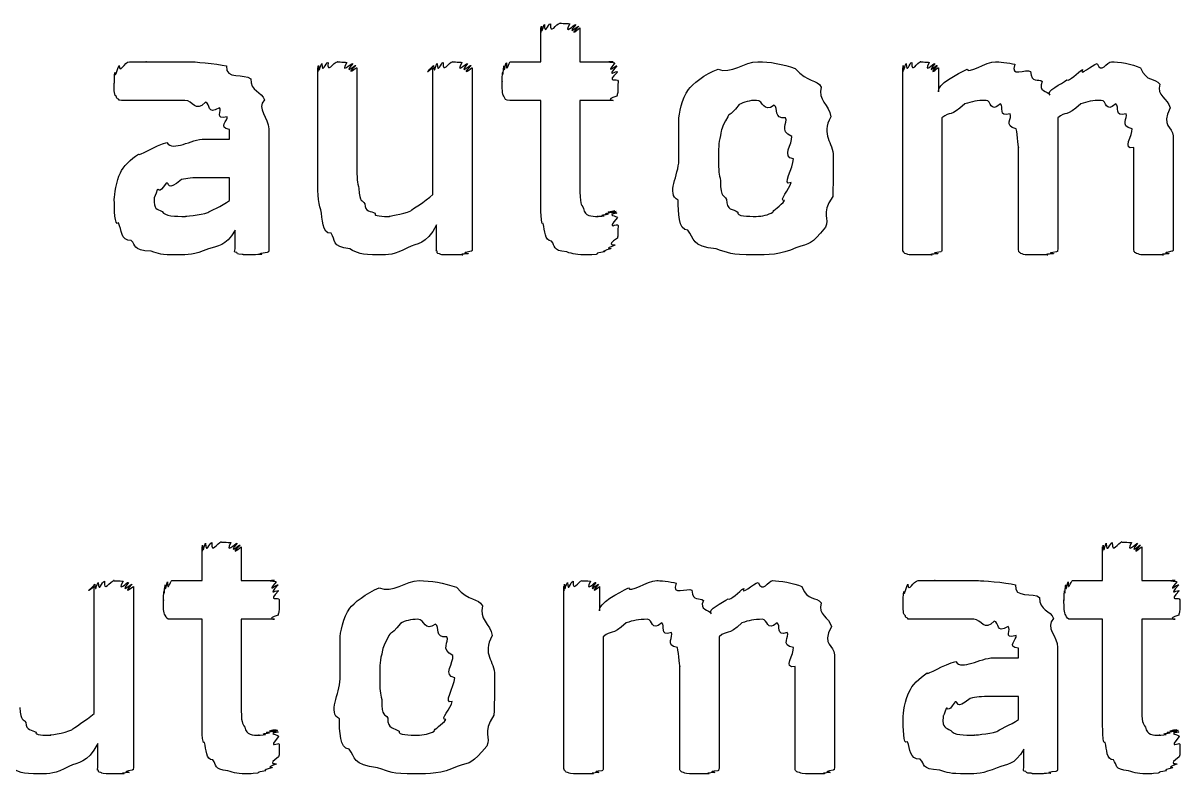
# Model space of a CAD drawing. Header units: millimetres. Extents: x 0 to 216, y 0 to 279.
# Drawn here: x 60.41 to 70.98, y 147.65 to 154.5 of the extents above; entities that cross this region are included whole.
import ezdxf

# ---------------------------------------------------------------- set-up
doc = ezdxf.new("R2010")
doc.units = ezdxf.units.MM
doc.layers.get('0').update_dxf_attribs({"linetype": 'CONTINUOUS'})

msp = doc.modelspace()

# ---------------------------------------------------------------- linework, layer by layer
at = {"color": 0}
for p, q in [((65.1387, 154.152), (65.1387, 154.46)), ((65.4967, 154.46), (65.4967, 154.152)), ((64.8628, 154.152), (65.1387, 154.152)), ((65.4967, 154.152), (65.8001, 154.152)), ((63.1017, 153.11), (63.1017, 154.097)), ((63.4601, 154.097), (63.4601, 153.209)), ((64.1544, 152.939), (64.1544, 154.097)), ((64.5128, 154.097), (64.5128, 152.443)), ((68.4445, 152.443), (68.4445, 154.097)), ((68.7698, 154.097), (68.7698, 153.876)), ((65.1387, 153.799), (64.8575, 153.799)), ((65.1387, 152.906), (65.1387, 153.799)), ((65.8001, 153.799), (65.4967, 153.799)), ((65.4967, 153.799), (65.4967, 153.027)), ((68.8026, 153.639), (68.8026, 152.443)), ((69.8609, 153.639), (69.8609, 152.443)), ((62.297, 153.446), (62.297, 153.534)), ((62.6551, 153.539), (62.6551, 152.443)), ((62.0709, 153.446), (62.297, 153.446)), ((70.914, 153.474), (70.914, 152.443)), ((69.5029, 152.443), (69.5029, 153.369)), ((70.5556, 152.443), (70.5556, 153.369)), ((67.4469, 153.264), (67.4469, 153.264)), ((67.8106, 153.286), (67.8106, 153.286)), ((62.297, 153.093), (62.06, 153.093)), ((62.297, 152.884), (62.297, 153.093)), ((64.1876, 152.443), (64.1876, 152.663)), ((62.3464, 152.443), (62.3464, 152.613)), ((65.8442, 152.658), (65.8442, 152.658)), ((62.0448, 149.415), (62.0448, 149.724)), ((62.4032, 149.724), (62.4032, 149.415)), ((70.2702, 149.415), (70.2702, 149.724)), ((70.6286, 149.724), (70.6286, 149.415)), ((61.7693, 149.415), (62.0448, 149.415)), ((62.4032, 149.415), (62.7063, 149.415)), ((69.9946, 149.415), (70.2702, 149.415)), ((70.6286, 149.415), (70.9316, 149.415)), ((61.0595, 148.203), (61.0595, 149.36)), ((61.4179, 149.36), (61.4179, 147.706)), ((65.3507, 147.706), (65.3507, 149.36)), ((65.6759, 149.36), (65.6759, 149.14)), ((62.0448, 149.062), (61.7636, 149.062)), ((62.0448, 148.169), (62.0448, 149.062)), ((62.7063, 149.062), (62.4032, 149.062)), ((62.4032, 149.062), (62.4032, 148.291)), ((70.2702, 149.062), (69.9893, 149.062)), ((70.2702, 148.169), (70.2702, 149.062)), ((70.9316, 149.062), (70.6286, 149.062)), ((70.6286, 149.062), (70.6286, 148.291)), ((65.7091, 148.903), (65.7091, 147.706)), ((66.7674, 148.903), (66.7674, 147.706)), ((69.5015, 148.71), (69.5015, 148.798)), ((69.8595, 148.803), (69.8595, 147.706)), ((67.8201, 148.737), (67.8201, 147.706)), ((69.2753, 148.71), (69.5015, 148.71)), ((64.7167, 148.55), (64.7167, 148.55)), ((66.409, 147.706), (66.409, 148.632)), ((67.4617, 147.706), (67.4617, 148.632)), ((64.353, 148.528), (64.353, 148.528)), ((69.5015, 148.357), (69.2644, 148.357)), ((69.5015, 148.147), (69.5015, 148.357)), ((61.0926, 147.706), (61.0926, 147.927)), ((62.7503, 147.921), (62.7503, 147.921)), ((70.9757, 147.921), (70.9757, 147.921)), ((69.5508, 147.706), (69.5508, 147.877))]:
    msp.add_line(p, q, dxfattribs=at)
for points in [[(65.1387, 154.46), (65.1387, 154.361), (65.1397, 154.468), (65.1439, 154.477)], [(65.1439, 154.477), (65.1496, 154.375), (65.1605, 154.489), (65.1715, 154.493)], [(65.1715, 154.493), (65.1743, 154.383), (65.2046, 154.499), (65.2268, 154.499)], [(65.2268, 154.499), (65.2226, 154.386), (65.2819, 154.504), (65.315, 154.504)], [(65.315, 154.504), (65.2928, 154.504), (65.381, 154.501), (65.4032, 154.499)], [(65.4032, 154.499), (65.3397, 154.383), (65.4473, 154.496), (65.4583, 154.493)], [(65.4583, 154.493), (65.3658, 154.375), (65.4816, 154.484), (65.4858, 154.477)], [(65.4858, 154.477), (65.3768, 154.361), (65.4967, 154.463), (65.4967, 154.46)], [(61.2881, 154.118), (61.2909, 154.033), (61.3378, 154.152), (61.3819, 154.152)], [(61.3819, 154.152), (61.3791, 154.152), (61.4772, 154.152), (61.5364, 154.152)], [(61.5364, 154.152), (61.4976, 154.152), (61.6574, 154.152), (61.7238, 154.152)], [(61.7238, 154.152), (61.7513, 154.152), (61.8628, 154.152), (61.9333, 154.152)], [(61.9333, 154.152), (61.9524, 154.152), (62.1771, 154.138), (62.2695, 154.113)], [(63.1402, 154.135), (63.1416, 154.03), (63.1733, 154.146), (63.1956, 154.146)], [(63.1956, 154.146), (63.1857, 154.033), (63.2464, 154.152), (63.2837, 154.152)], [(63.2837, 154.152), (63.2562, 154.152), (63.3444, 154.149), (63.3663, 154.146)], [(63.3663, 154.146), (63.3003, 154.03), (63.4062, 154.142), (63.4213, 154.135)], [(64.1932, 154.135), (64.196, 154.03), (64.2264, 154.146), (64.2482, 154.146)], [(64.2482, 154.146), (64.2401, 154.033), (64.2994, 154.152), (64.3364, 154.152)], [(64.3364, 154.152), (64.3103, 154.152), (64.3971, 154.149), (64.419, 154.146)], [(64.419, 154.146), (64.3544, 154.03), (64.4578, 154.142), (64.4687, 154.135)], [(64.8021, 154.113), (64.8035, 154.022), (64.8159, 154.136), (64.8243, 154.141)], [(64.8243, 154.141), (64.8215, 154.033), (64.8476, 154.152), (64.8628, 154.152)], [(65.8001, 154.152), (65.7035, 154.152), (65.8125, 154.147), (65.8163, 154.141)], [(65.8163, 154.141), (65.7144, 154.022), (65.829, 154.127), (65.8329, 154.113)], [(66.7575, 154.085), (66.8761, 154.033), (67.0003, 154.152), (67.1216, 154.152)], [(67.1216, 154.152), (67.2289, 154.152), (67.3488, 154.131), (67.4631, 154.091)], [(68.4773, 154.135), (68.4802, 154.03), (68.5077, 154.146), (68.5271, 154.146)], [(68.5271, 154.146), (68.5214, 154.033), (68.5768, 154.152), (68.6096, 154.152)], [(68.6096, 154.152), (68.5835, 154.152), (68.665, 154.149), (68.6869, 154.146)], [(68.6869, 154.146), (68.6276, 154.03), (68.7257, 154.142), (68.7366, 154.135)], [(69.0344, 154.085), (69.0397, 154.033), (69.2051, 154.152), (69.2933, 154.152)], [(69.2933, 154.152), (69.3113, 154.152), (69.4171, 154.143), (69.4697, 154.129)], [(70.2194, 154.135), (70.2592, 154.033), (70.3076, 154.152), (70.3516, 154.152)], [(70.3516, 154.152), (70.4095, 154.152), (70.546, 154.132), (70.6162, 154.097)], [(61.244, 153.953), (61.244, 153.945), (61.2454, 154.03), (61.2496, 154.052)], [(61.2496, 154.052), (61.2553, 153.989), (61.269, 154.097), (61.2881, 154.118)], [(62.2695, 154.113), (62.2543, 153.982), (62.4346, 154.048), (62.49, 153.997)], [(63.1017, 154.097), (63.1017, 154.004), (63.1031, 154.11), (63.1074, 154.118)], [(63.1074, 154.118), (63.1126, 154.019), (63.1254, 154.131), (63.1402, 154.135)], [(63.4213, 154.135), (63.3293, 154.019), (63.445, 154.125), (63.4488, 154.118)], [(63.4488, 154.118), (63.3402, 154.008), (63.4601, 154.107), (63.4601, 154.097)], [(64.1544, 154.097), (64.0387, 154.004), (64.1558, 154.11), (64.16, 154.118)], [(64.16, 154.118), (64.1671, 154.019), (64.178, 154.131), (64.1932, 154.135)], [(64.4687, 154.135), (64.3805, 154.019), (64.4934, 154.125), (64.5019, 154.118)], [(64.5019, 154.118), (64.3943, 154.004), (64.5128, 154.103), (64.5128, 154.097)], [(64.7859, 153.975), (64.7859, 153.949), (64.7869, 154.036), (64.7912, 154.058)], [(64.7912, 154.058), (64.7926, 153.993), (64.7982, 154.098), (64.8021, 154.113)], [(65.8329, 154.113), (65.7229, 153.993), (65.8386, 154.08), (65.8386, 154.058)], [(65.8386, 154.058), (65.7257, 153.949), (65.8442, 154.008), (65.8442, 153.975)], [(66.4877, 153.898), (66.5208, 153.945), (66.639, 154.041), (66.7575, 154.085)], [(67.4631, 154.091), (67.5792, 153.956), (67.6589, 153.997), (67.7002, 153.92)], [(68.4445, 154.097), (68.4445, 154.004), (68.4459, 154.11), (68.4498, 154.118)], [(68.4498, 154.118), (68.4512, 154.019), (68.4622, 154.131), (68.4773, 154.135)], [(68.7366, 154.135), (68.6499, 154.019), (68.7546, 154.125), (68.7585, 154.118)], [(68.7585, 154.118), (68.6608, 154.004), (68.7698, 154.103), (68.7698, 154.097)], [(68.7698, 153.876), (68.7532, 153.945), (68.9487, 154.041), (69.0344, 154.085)], [(69.4697, 154.129), (69.4171, 154.004), (69.5717, 154.092), (69.6129, 154.063)], [(69.6129, 154.063), (69.6158, 153.949), (69.6874, 154.005), (69.7177, 153.97)], [(69.9438, 153.986), (69.9657, 153.964), (70.043, 154.058), (70.0871, 154.08)], [(70.0871, 154.08), (70.0539, 154.011), (70.1753, 154.124), (70.2194, 154.135)], [(70.6162, 154.097), (70.6713, 153.96), (70.7485, 154.01), (70.7926, 153.948)], [(61.244, 153.887), (61.244, 153.878), (61.244, 153.931), (61.244, 153.953)], [(62.49, 153.997), (62.4858, 153.878), (62.5905, 153.881), (62.6166, 153.804)], [(64.8021, 153.837), (64.7859, 153.854), (64.7859, 153.912), (64.7859, 153.975)], [(65.8442, 153.975), (65.8442, 153.854), (65.84, 153.866), (65.8329, 153.837)], [(69.7177, 153.97), (69.675, 153.876), (69.7699, 153.892), (69.7893, 153.848)], [(69.7893, 153.848), (69.748, 153.887), (69.8955, 153.949), (69.9438, 153.986)], [(70.7926, 153.948), (70.7595, 153.839), (70.8671, 153.817), (70.8865, 153.732)], [(61.2606, 153.837), (61.2468, 153.839), (61.2468, 153.868), (61.244, 153.887)], [(61.2828, 153.81), (61.262, 153.813), (61.2676, 153.826), (61.2606, 153.837)], [(64.8575, 153.799), (64.8106, 153.799), (64.8159, 153.811), (64.8021, 153.837)], [(65.8329, 153.837), (65.7119, 153.799), (65.8139, 153.799), (65.8001, 153.799)], [(66.3995, 153.617), (66.3995, 153.669), (66.4284, 153.821), (66.4877, 153.898)], [(67.7002, 153.92), (67.6631, 153.805), (67.7732, 153.756), (67.7884, 153.65)], [(61.3103, 153.799), (61.2771, 153.799), (61.2895, 153.802), (61.2828, 153.81)], [(61.3819, 153.799), (61.3022, 153.799), (61.3241, 153.799), (61.3103, 153.799)], [(61.5033, 153.799), (61.3682, 153.799), (61.4151, 153.799), (61.3819, 153.799)], [(61.6687, 153.799), (61.5819, 153.799), (61.5502, 153.799), (61.5033, 153.799)], [(61.8892, 153.799), (61.71, 153.799), (61.7347, 153.799), (61.6687, 153.799)], [(62.0765, 153.782), (61.9827, 153.68), (61.9622, 153.799), (61.8892, 153.799)], [(62.2032, 153.732), (62.0847, 153.658), (62.1273, 153.771), (62.0765, 153.782)], [(62.2748, 153.65), (62.151, 153.614), (62.2363, 153.711), (62.2032, 153.732)], [(62.6166, 153.804), (62.5369, 153.724), (62.6551, 153.639), (62.6551, 153.539)], [(66.9505, 153.76), (66.8433, 153.629), (66.8747, 153.697), (66.8457, 153.65)], [(67.1103, 153.799), (67.0458, 153.799), (66.9946, 153.785), (66.9505, 153.76)], [(67.2705, 153.755), (67.171, 153.68), (67.1724, 153.799), (67.1103, 153.799)], [(67.3749, 153.639), (67.2592, 153.625), (67.3146, 153.729), (67.2705, 153.755)], [(69.0122, 153.766), (68.877, 153.64), (68.8799, 153.705), (68.8026, 153.639)], [(69.2051, 153.799), (69.1236, 153.799), (69.0785, 153.788), (69.0122, 153.766)], [(69.3374, 153.766), (69.2383, 153.68), (69.2559, 153.799), (69.2051, 153.799)], [(69.4256, 153.677), (69.3113, 153.64), (69.373, 153.746), (69.3374, 153.766)], [(70.0705, 153.766), (69.9354, 153.64), (69.9382, 153.705), (69.8609, 153.639)], [(70.2578, 153.799), (70.1781, 153.799), (70.1326, 153.788), (70.0705, 153.766)], [(70.3901, 153.766), (70.2924, 153.68), (70.309, 153.799), (70.2578, 153.799)], [(70.4839, 153.677), (70.3696, 153.64), (70.4303, 153.746), (70.3901, 153.766)], [(70.8865, 153.732), (70.7954, 153.556), (70.914, 153.565), (70.914, 153.474)], [(62.297, 153.534), (62.1813, 153.548), (62.2886, 153.617), (62.2748, 153.65)], [(66.3995, 153.253), (66.3995, 153.332), (66.3995, 153.507), (66.3995, 153.617)], [(66.8457, 153.65), (66.7854, 153.534), (66.7935, 153.545), (66.7798, 153.479)], [(67.4303, 153.468), (67.3104, 153.526), (67.4, 153.591), (67.3749, 153.639)], [(67.7884, 153.65), (67.6921, 153.475), (67.8106, 153.421), (67.8106, 153.286)], [(69.4806, 153.539), (69.3593, 153.563), (69.4503, 153.64), (69.4256, 153.677)], [(70.539, 153.539), (70.4176, 153.563), (70.5086, 153.64), (70.4839, 153.677)], [(69.5029, 153.369), (69.5029, 153.338), (69.4944, 153.487), (69.4806, 153.539)], [(70.5556, 153.369), (70.4398, 153.338), (70.5499, 153.487), (70.539, 153.539)], [(61.4645, 153.308), (61.4606, 153.283), (61.6204, 153.391), (61.7238, 153.413)], [(61.7238, 153.413), (61.7844, 153.327), (61.9414, 153.446), (62.0709, 153.446)], [(66.7798, 153.479), (66.759, 153.405), (66.7632, 153.348), (66.7632, 153.275)], [(67.4469, 153.264), (67.3322, 153.281), (67.4412, 153.405), (67.4303, 153.468)], [(61.2994, 153.137), (61.3212, 153.192), (61.3943, 153.264), (61.4645, 153.308)], [(63.4601, 153.209), (63.4573, 153.082), (63.4654, 153.049), (63.4767, 152.994)], [(66.3938, 152.889), (66.2809, 152.946), (66.3995, 153.116), (66.3995, 153.253)], [(66.7632, 153.275), (66.759, 153.14), (66.7688, 153.132), (66.7798, 153.066)], [(67.4247, 153.049), (67.3322, 153.012), (67.4469, 153.187), (67.4469, 153.264)], [(67.8106, 153.286), (67.8106, 153.089), (67.8078, 153.033), (67.8049, 152.922)], [(61.244, 152.895), (61.244, 152.935), (61.262, 153.067), (61.2994, 153.137)], [(62.06, 153.093), (61.9457, 153.093), (61.9139, 153.088), (61.8561, 153.077)], [(63.1292, 152.801), (63.1017, 152.864), (63.1017, 152.988), (63.1017, 153.11)], [(61.6356, 152.983), (61.6038, 152.879), (61.6081, 152.935), (61.6081, 152.906)], [(61.7181, 153.043), (61.6409, 152.928), (61.6536, 153.008), (61.6356, 152.983)], [(61.8561, 153.077), (61.7142, 152.957), (61.7541, 153.057), (61.7181, 153.043)], [(63.4767, 152.994), (63.4834, 152.858), (63.5095, 152.896), (63.5317, 152.856)], [(65.4967, 153.027), (65.4939, 152.835), (65.5077, 152.859), (65.5299, 152.812)], [(66.7798, 153.066), (66.7812, 152.895), (66.8087, 152.946), (66.8348, 152.895)], [(67.364, 152.884), (67.3061, 152.884), (67.4137, 152.986), (67.4247, 153.049)], [(61.2828, 152.68), (61.244, 152.644), (61.244, 152.813), (61.244, 152.895)], [(61.6081, 152.906), (61.6038, 152.798), (61.6313, 152.813), (61.6797, 152.785)], [(62.0984, 152.774), (62.1111, 152.787), (62.2268, 152.835), (62.297, 152.884)], [(63.9505, 152.79), (63.9643, 152.806), (64.0803, 152.873), (64.1544, 152.939)], [(65.1605, 152.674), (65.1387, 152.644), (65.1387, 152.818), (65.1387, 152.906)], [(66.482, 152.613), (66.3952, 152.615), (66.3938, 152.782), (66.3938, 152.889)], [(66.8348, 152.895), (66.832, 152.795), (66.8955, 152.808), (66.9396, 152.779)], [(67.2592, 152.779), (67.2511, 152.791), (67.3379, 152.84), (67.364, 152.884)], [(67.8049, 152.922), (67.6892, 152.754), (67.7831, 152.721), (67.739, 152.641)], [(61.6797, 152.785), (61.703, 152.74), (61.8024, 152.74), (61.8945, 152.74)], [(61.8945, 152.74), (61.8684, 152.74), (62.0353, 152.751), (62.0984, 152.774)], [(63.2231, 152.586), (63.1377, 152.582), (63.1472, 152.72), (63.1292, 152.801)], [(63.5317, 152.856), (63.5317, 152.78), (63.5882, 152.79), (63.6252, 152.768)], [(63.6252, 152.768), (63.6048, 152.74), (63.7053, 152.74), (63.7575, 152.74)], [(63.7575, 152.74), (63.7219, 152.74), (63.8874, 152.757), (63.9505, 152.79)], [(65.5299, 152.812), (65.5422, 152.74), (65.5987, 152.74), (65.6622, 152.74)], [(65.756, 152.762), (65.6816, 152.762), (65.7807, 152.775), (65.7888, 152.779)], [(65.7888, 152.779), (65.7006, 152.774), (65.8082, 152.79), (65.8163, 152.79)], [(65.8163, 152.79), (65.7119, 152.774), (65.8234, 152.787), (65.8276, 152.785)], [(65.8276, 152.785), (65.7186, 152.769), (65.8329, 152.779), (65.8329, 152.768)], [(65.8329, 152.768), (65.7229, 152.751), (65.8386, 152.747), (65.8386, 152.729)], [(66.9396, 152.779), (66.9202, 152.74), (67.0387, 152.74), (67.105, 152.74)], [(67.105, 152.74), (67.1629, 152.74), (67.2151, 152.753), (67.2592, 152.779)], [(61.3985, 152.52), (61.2994, 152.52), (61.3117, 152.616), (61.2828, 152.68)], [(64.1876, 152.663), (64.0898, 152.476), (64.0112, 152.498), (63.923, 152.454)], [(65.2378, 152.514), (65.1715, 152.516), (65.1785, 152.611), (65.1605, 152.674)], [(65.6622, 152.74), (65.6262, 152.74), (65.702, 152.742), (65.7172, 152.746)], [(65.7172, 152.746), (65.6565, 152.751), (65.7447, 152.758), (65.756, 152.762)], [(65.8386, 152.729), (65.7257, 152.597), (65.8442, 152.687), (65.8442, 152.658)], [(62.3464, 152.613), (62.2582, 152.461), (62.1923, 152.479), (62.1041, 152.443)], [(63.3938, 152.443), (63.2259, 152.461), (63.2672, 152.527), (63.2231, 152.586)], [(65.8442, 152.658), (65.8442, 152.52), (65.8414, 152.571), (65.8386, 152.542)], [(66.7413, 152.443), (66.5124, 152.465), (66.5399, 152.539), (66.482, 152.613)], [(67.739, 152.641), (67.601, 152.476), (67.6039, 152.498), (67.4688, 152.454)], [(61.5805, 152.421), (61.3985, 152.432), (61.4497, 152.476), (61.3985, 152.52)], [(63.923, 152.454), (63.7992, 152.388), (63.7494, 152.388), (63.6584, 152.388)], [(65.3754, 152.415), (65.2406, 152.428), (65.2734, 152.47), (65.2378, 152.514)], [(65.8163, 152.476), (65.7006, 152.435), (65.7959, 152.454), (65.7779, 152.443)], [(65.8386, 152.542), (65.7186, 152.461), (65.8276, 152.49), (65.8163, 152.476)], [(67.4688, 152.454), (67.3322, 152.388), (67.2098, 152.388), (67.0885, 152.388)], [(61.8229, 152.388), (61.6589, 152.388), (61.6536, 152.399), (61.5805, 152.421)], [(62.1041, 152.443), (61.9637, 152.388), (61.922, 152.388), (61.8229, 152.388)], [(62.363, 152.41), (62.3316, 152.41), (62.3464, 152.428), (62.3464, 152.443)], [(62.4127, 152.393), (62.3535, 152.394), (62.3743, 152.401), (62.363, 152.41)], [(62.5009, 152.388), (62.3976, 152.388), (62.4346, 152.389), (62.4127, 152.393)], [(62.5891, 152.393), (62.4748, 152.388), (62.5408, 152.388), (62.5009, 152.388)], [(62.6389, 152.41), (62.5147, 152.394), (62.611, 152.396), (62.5891, 152.393)], [(62.6551, 152.443), (62.6551, 152.41), (62.6498, 152.417), (62.6389, 152.41)], [(63.6584, 152.388), (63.4877, 152.388), (63.4668, 152.406), (63.3938, 152.443)], [(64.1932, 152.421), (64.178, 152.417), (64.1876, 152.435), (64.1876, 152.443)], [(64.2151, 152.399), (64.1847, 152.401), (64.196, 152.412), (64.1932, 152.421)], [(64.2648, 152.388), (64.2112, 152.39), (64.2288, 152.394), (64.2151, 152.399)], [(64.3474, 152.388), (64.2511, 152.388), (64.2867, 152.388), (64.2648, 152.388)], [(64.4246, 152.388), (64.317, 152.388), (64.3805, 152.388), (64.3474, 152.388)], [(64.4744, 152.399), (64.3587, 152.39), (64.4469, 152.39), (64.4246, 152.388)], [(64.5019, 152.421), (64.3834, 152.401), (64.4881, 152.406), (64.4744, 152.399)], [(64.5128, 152.443), (64.5128, 152.417), (64.5086, 152.428), (64.5019, 152.421)], [(65.5683, 152.388), (65.4692, 152.388), (65.4308, 152.396), (65.3754, 152.415)], [(65.6456, 152.393), (65.5683, 152.388), (65.5934, 152.388), (65.5683, 152.388)], [(65.7172, 152.415), (65.6195, 152.399), (65.6703, 152.4), (65.6456, 152.393)], [(65.7779, 152.443), (65.6636, 152.412), (65.7394, 152.422), (65.7172, 152.415)], [(67.0885, 152.388), (66.8623, 152.388), (66.8584, 152.406), (66.7413, 152.443)], [(68.4498, 152.421), (68.4445, 152.417), (68.4445, 152.435), (68.4445, 152.443)], [(68.4773, 152.399), (68.4555, 152.401), (68.4569, 152.412), (68.4498, 152.421)], [(68.5327, 152.388), (68.4802, 152.39), (68.4911, 152.394), (68.4773, 152.399)], [(68.6209, 152.388), (68.5285, 152.388), (68.5574, 152.388), (68.5327, 152.388)], [(68.7091, 152.388), (68.5987, 152.388), (68.6566, 152.388), (68.6209, 152.388)], [(68.7641, 152.399), (68.6456, 152.39), (68.7338, 152.39), (68.7091, 152.388)], [(68.7917, 152.415), (68.6717, 152.401), (68.7779, 152.406), (68.7641, 152.399)], [(68.8026, 152.443), (68.7998, 152.412), (68.7987, 152.422), (68.7917, 152.415)], [(69.5082, 152.415), (69.5029, 152.412), (69.5029, 152.432), (69.5029, 152.443)], [(69.5357, 152.399), (69.5138, 152.401), (69.5152, 152.411), (69.5082, 152.415)], [(69.5911, 152.388), (69.5385, 152.39), (69.5494, 152.394), (69.5357, 152.399)], [(69.6793, 152.388), (69.5868, 152.388), (69.6158, 152.388), (69.5911, 152.388)], [(69.7675, 152.388), (69.657, 152.388), (69.7149, 152.388), (69.6793, 152.388)], [(69.8225, 152.399), (69.7011, 152.39), (69.7893, 152.39), (69.7675, 152.388)], [(69.85, 152.415), (69.7301, 152.401), (69.8362, 152.406), (69.8225, 152.399)], [(69.8609, 152.443), (69.8581, 152.412), (69.8571, 152.422), (69.85, 152.415)], [(70.5612, 152.415), (70.557, 152.412), (70.5556, 152.432), (70.5556, 152.443)], [(70.594, 152.399), (70.5679, 152.401), (70.5679, 152.411), (70.5612, 152.415)], [(70.6494, 152.388), (70.5968, 152.39), (70.6078, 152.394), (70.594, 152.399)], [(70.7376, 152.388), (70.6409, 152.388), (70.6713, 152.388), (70.6494, 152.388)], [(70.8201, 152.388), (70.7111, 152.388), (70.7704, 152.388), (70.7376, 152.388)], [(70.8752, 152.399), (70.7595, 152.39), (70.8448, 152.39), (70.8201, 152.388)], [(70.9027, 152.421), (70.7842, 152.401), (70.8889, 152.406), (70.8752, 152.399)], [(70.914, 152.443), (70.914, 152.417), (70.9097, 152.428), (70.9027, 152.421)], [(62.0448, 149.724), (62.0448, 149.625), (62.0462, 149.732), (62.0504, 149.74)], [(62.0504, 149.74), (62.0557, 149.638), (62.067, 149.753), (62.078, 149.757)], [(62.078, 149.757), (62.0808, 149.647), (62.1111, 149.762), (62.133, 149.762)], [(62.133, 149.762), (62.1288, 149.649), (62.188, 149.768), (62.2212, 149.768)], [(62.2212, 149.768), (62.1993, 149.768), (62.2875, 149.765), (62.3094, 149.762)], [(62.3094, 149.762), (62.2459, 149.647), (62.3535, 149.76), (62.3644, 149.757)], [(62.3644, 149.757), (62.2723, 149.638), (62.388, 149.747), (62.3919, 149.74)], [(62.3919, 149.74), (62.2833, 149.625), (62.4032, 149.727), (62.4032, 149.724)], [(70.2702, 149.724), (70.2702, 149.625), (70.2716, 149.732), (70.2758, 149.74)], [(70.2758, 149.74), (70.2815, 149.638), (70.2924, 149.753), (70.3033, 149.757)], [(70.3033, 149.757), (70.3061, 149.647), (70.3365, 149.762), (70.3584, 149.762)], [(70.3584, 149.762), (70.3545, 149.649), (70.4137, 149.768), (70.4465, 149.768)], [(70.4465, 149.768), (70.4247, 149.768), (70.5129, 149.765), (70.5347, 149.762)], [(70.5347, 149.762), (70.4716, 149.647), (70.5788, 149.76), (70.5901, 149.757)], [(70.5901, 149.757), (70.4977, 149.638), (70.6134, 149.747), (70.6176, 149.74)], [(70.6176, 149.74), (70.5086, 149.625), (70.6286, 149.727), (70.6286, 149.724)], [(61.0651, 149.382), (61.0718, 149.283), (61.0828, 149.394), (61.0979, 149.399)], [(61.0979, 149.399), (61.1008, 149.294), (61.1311, 149.41), (61.1533, 149.41)], [(61.1533, 149.41), (61.1449, 149.297), (61.2041, 149.415), (61.2415, 149.415)], [(61.2415, 149.415), (61.2151, 149.415), (61.3022, 149.412), (61.3241, 149.41)], [(61.3241, 149.41), (61.2592, 149.294), (61.3625, 149.406), (61.3738, 149.399)], [(61.3738, 149.399), (61.2856, 149.283), (61.3985, 149.389), (61.4066, 149.382)], [(61.7086, 149.377), (61.71, 149.286), (61.7224, 149.4), (61.7305, 149.404)], [(61.7305, 149.404), (61.728, 149.297), (61.7541, 149.415), (61.7693, 149.415)], [(62.7063, 149.415), (62.6099, 149.415), (62.7186, 149.411), (62.7228, 149.404)], [(62.7228, 149.404), (62.6209, 149.286), (62.7352, 149.39), (62.7394, 149.377)], [(63.664, 149.349), (63.7826, 149.297), (63.9064, 149.415), (64.0278, 149.415)], [(64.0278, 149.415), (64.1354, 149.415), (64.2553, 149.394), (64.3696, 149.354)], [(65.3563, 149.382), (65.3577, 149.283), (65.3687, 149.394), (65.3838, 149.399)], [(65.3838, 149.399), (65.3867, 149.294), (65.4142, 149.41), (65.4332, 149.41)], [(65.4332, 149.41), (65.4279, 149.297), (65.483, 149.415), (65.5161, 149.415)], [(65.5161, 149.415), (65.49, 149.415), (65.5712, 149.412), (65.5934, 149.41)], [(65.5934, 149.41), (65.5341, 149.294), (65.6318, 149.406), (65.6428, 149.399)], [(65.6428, 149.399), (65.556, 149.283), (65.6608, 149.389), (65.665, 149.382)], [(65.9405, 149.349), (65.9462, 149.297), (66.1113, 149.415), (66.1995, 149.415)], [(66.1995, 149.415), (66.2174, 149.415), (66.3236, 149.407), (66.3758, 149.393)], [(66.3758, 149.393), (66.3236, 149.268), (66.4778, 149.356), (66.5194, 149.327)], [(66.9932, 149.344), (66.9604, 149.275), (67.0814, 149.388), (67.1255, 149.399)], [(67.1255, 149.399), (67.1657, 149.297), (67.2137, 149.415), (67.2578, 149.415)], [(67.2578, 149.415), (67.3156, 149.415), (67.4522, 149.396), (67.5224, 149.36)], [(68.4925, 149.382), (68.4953, 149.297), (68.5423, 149.415), (68.5863, 149.415)], [(68.5863, 149.415), (68.5835, 149.415), (68.6816, 149.415), (68.7405, 149.415)], [(68.7405, 149.415), (68.7021, 149.415), (68.8619, 149.415), (68.9282, 149.415)], [(68.9282, 149.415), (68.9557, 149.415), (69.0672, 149.415), (69.1374, 149.415)], [(69.1374, 149.415), (69.1568, 149.415), (69.3815, 149.401), (69.4739, 149.377)], [(69.934, 149.377), (69.9354, 149.286), (69.9477, 149.4), (69.9562, 149.404)], [(69.9562, 149.404), (69.9534, 149.297), (69.9795, 149.415), (69.9946, 149.415)], [(70.9316, 149.415), (70.8353, 149.415), (70.9443, 149.411), (70.9482, 149.404)], [(70.9482, 149.404), (70.8462, 149.286), (70.9605, 149.39), (70.9648, 149.377)], [(61.0595, 149.36), (60.9438, 149.268), (61.0609, 149.374), (61.0651, 149.382)], [(61.4066, 149.382), (61.2994, 149.268), (61.4179, 149.367), (61.4179, 149.36)], [(61.692, 149.239), (61.692, 149.213), (61.6934, 149.299), (61.6977, 149.321)], [(61.6977, 149.321), (61.6991, 149.257), (61.7044, 149.362), (61.7086, 149.377)], [(62.7394, 149.377), (62.629, 149.257), (62.7447, 149.344), (62.7447, 149.321)], [(62.7447, 149.321), (62.6318, 149.213), (62.7503, 149.272), (62.7503, 149.239)], [(63.3938, 149.162), (63.427, 149.208), (63.5455, 149.305), (63.664, 149.349)], [(64.3696, 149.354), (64.4853, 149.219), (64.5654, 149.261), (64.6067, 149.184)], [(65.3507, 149.36), (65.3507, 149.268), (65.3521, 149.374), (65.3563, 149.382)], [(65.665, 149.382), (65.5669, 149.268), (65.6759, 149.367), (65.6759, 149.36)], [(65.6759, 149.14), (65.6594, 149.208), (65.8551, 149.305), (65.9405, 149.349)], [(66.5194, 149.327), (66.5219, 149.213), (66.5939, 149.269), (66.6238, 149.233)], [(66.85, 149.25), (66.8722, 149.228), (66.9491, 149.321), (66.9932, 149.344)], [(67.5224, 149.36), (67.5778, 149.224), (67.6547, 149.273), (67.6988, 149.211)], [(68.4484, 149.217), (68.4484, 149.208), (68.4498, 149.294), (68.4541, 149.316)], [(68.4541, 149.316), (68.4597, 149.253), (68.4735, 149.36), (68.4925, 149.382)], [(69.4739, 149.377), (69.4588, 149.246), (69.639, 149.312), (69.6944, 149.261)], [(69.9174, 149.239), (69.9174, 149.213), (69.9188, 149.299), (69.923, 149.321)], [(69.923, 149.321), (69.9244, 149.257), (69.9301, 149.362), (69.934, 149.377)], [(70.9648, 149.377), (70.8547, 149.257), (70.9704, 149.344), (70.9704, 149.321)], [(70.9704, 149.321), (70.8572, 149.213), (70.9757, 149.272), (70.9757, 149.239)], [(61.7086, 149.101), (61.692, 149.117), (61.692, 149.175), (61.692, 149.239)], [(62.7503, 149.239), (62.7503, 149.117), (62.7461, 149.13), (62.7394, 149.101)], [(64.6067, 149.184), (64.5693, 149.069), (64.6797, 149.02), (64.6949, 148.913)], [(66.6238, 149.233), (66.5812, 149.14), (66.6764, 149.156), (66.6958, 149.112)], [(66.6958, 149.112), (66.6542, 149.151), (66.8016, 149.213), (66.85, 149.25)], [(67.6988, 149.211), (67.666, 149.102), (67.7732, 149.08), (67.7926, 148.996)], [(68.4484, 149.151), (68.4484, 149.142), (68.4484, 149.195), (68.4484, 149.217)], [(69.6944, 149.261), (69.6902, 149.142), (69.795, 149.145), (69.8211, 149.068)], [(69.934, 149.101), (69.9174, 149.117), (69.9174, 149.175), (69.9174, 149.239)], [(70.9757, 149.239), (70.9757, 149.117), (70.9718, 149.13), (70.9648, 149.101)], [(61.7636, 149.062), (61.7167, 149.062), (61.7224, 149.075), (61.7086, 149.101)], [(62.7394, 149.101), (62.6181, 149.062), (62.72, 149.062), (62.7063, 149.062)], [(63.3056, 148.88), (63.3056, 148.933), (63.3345, 149.085), (63.3938, 149.162)], [(68.465, 149.101), (68.4512, 149.102), (68.4512, 149.131), (68.4484, 149.151)], [(68.4872, 149.073), (68.4664, 149.076), (68.472, 149.09), (68.465, 149.101)], [(68.5147, 149.062), (68.4816, 149.062), (68.4939, 149.065), (68.4872, 149.073)], [(69.8211, 149.068), (69.741, 148.988), (69.8595, 148.903), (69.8595, 148.803)], [(69.9893, 149.062), (69.9424, 149.062), (69.9477, 149.075), (69.934, 149.101)], [(70.9648, 149.101), (70.8434, 149.062), (70.9454, 149.062), (70.9316, 149.062)], [(63.857, 149.024), (63.7494, 148.893), (63.7812, 148.96), (63.7522, 148.913)], [(64.0168, 149.062), (63.9519, 149.062), (63.9011, 149.049), (63.857, 149.024)], [(64.1766, 149.018), (64.0775, 148.944), (64.0789, 149.062), (64.0168, 149.062)], [(64.2814, 148.903), (64.1657, 148.889), (64.2207, 148.992), (64.1766, 149.018)], [(65.9183, 149.029), (65.7835, 148.904), (65.786, 148.969), (65.7091, 148.903)], [(66.1113, 149.062), (66.0301, 149.062), (65.9846, 149.051), (65.9183, 149.029)], [(66.2436, 149.029), (66.1444, 148.944), (66.1624, 149.062), (66.1113, 149.062)], [(66.3317, 148.941), (66.2174, 148.904), (66.2795, 149.01), (66.2436, 149.029)], [(66.9766, 149.029), (66.8419, 148.904), (66.8443, 148.969), (66.7674, 148.903)], [(67.1643, 149.062), (67.0842, 149.062), (67.0387, 149.051), (66.9766, 149.029)], [(67.2966, 149.029), (67.1985, 148.944), (67.2151, 149.062), (67.1643, 149.062)], [(67.3901, 148.941), (67.2758, 148.904), (67.3365, 149.01), (67.2966, 149.029)], [(67.7926, 148.996), (67.7016, 148.82), (67.8201, 148.828), (67.8201, 148.737)], [(68.5863, 149.062), (68.5063, 149.062), (68.5285, 149.062), (68.5147, 149.062)], [(68.7077, 149.062), (68.5726, 149.062), (68.6195, 149.062), (68.5863, 149.062)], [(68.8728, 149.062), (68.786, 149.062), (68.7546, 149.062), (68.7077, 149.062)], [(69.0933, 149.062), (68.9144, 149.062), (68.9391, 149.062), (68.8728, 149.062)], [(69.281, 149.046), (69.1871, 148.944), (69.1667, 149.062), (69.0933, 149.062)], [(69.4076, 148.996), (69.2891, 148.922), (69.3318, 149.035), (69.281, 149.046)], [(69.4792, 148.913), (69.3554, 148.878), (69.4408, 148.974), (69.4076, 148.996)], [(63.3056, 148.517), (63.3056, 148.595), (63.3056, 148.77), (63.3056, 148.88)], [(63.7522, 148.913), (63.6916, 148.798), (63.6997, 148.809), (63.6859, 148.743)], [(64.3364, 148.732), (64.2165, 148.79), (64.3061, 148.854), (64.2814, 148.903)], [(64.6949, 148.913), (64.5982, 148.739), (64.7167, 148.685), (64.7167, 148.55)], [(66.3871, 148.803), (66.2658, 148.827), (66.3568, 148.904), (66.3317, 148.941)], [(67.4455, 148.803), (67.3241, 148.827), (67.4151, 148.904), (67.3901, 148.941)], [(69.5015, 148.798), (69.3857, 148.812), (69.493, 148.88), (69.4792, 148.913)], [(66.409, 148.632), (66.409, 148.602), (66.4009, 148.751), (66.3871, 148.803)], [(67.4617, 148.632), (67.346, 148.602), (67.4564, 148.751), (67.4455, 148.803)], [(63.6859, 148.743), (63.6655, 148.668), (63.6693, 148.612), (63.6693, 148.539)], [(64.353, 148.528), (64.2387, 148.544), (64.3474, 148.668), (64.3364, 148.732)], [(68.6689, 148.572), (68.665, 148.547), (68.8248, 148.655), (68.9282, 148.676)], [(68.9282, 148.676), (68.9889, 148.591), (69.1459, 148.71), (69.2753, 148.71)], [(63.6693, 148.539), (63.6655, 148.404), (63.675, 148.395), (63.6859, 148.329)], [(64.7167, 148.55), (64.7167, 148.353), (64.7139, 148.296), (64.7114, 148.186)], [(68.5038, 148.401), (68.5257, 148.456), (68.5987, 148.528), (68.6689, 148.572)], [(63.3003, 148.153), (63.1871, 148.209), (63.3056, 148.38), (63.3056, 148.517)], [(64.3308, 148.313), (64.2387, 148.276), (64.353, 148.451), (64.353, 148.528)], [(63.6859, 148.329), (63.6873, 148.159), (63.7148, 148.209), (63.7413, 148.159)], [(68.4484, 148.159), (68.4484, 148.198), (68.4664, 148.331), (68.5038, 148.401)], [(69.0605, 148.34), (68.9183, 148.22), (68.9585, 148.321), (68.9225, 148.307)], [(69.2644, 148.357), (69.1501, 148.357), (69.1183, 148.351), (69.0605, 148.34)], [(60.3814, 148.258), (60.3885, 148.121), (60.4146, 148.16), (60.4365, 148.12)], [(62.4032, 148.291), (62.4004, 148.099), (62.4141, 148.123), (62.436, 148.076)], [(64.2705, 148.147), (64.2126, 148.147), (64.3199, 148.249), (64.3308, 148.313)], [(68.84, 148.247), (68.8082, 148.143), (68.8125, 148.198), (68.8125, 148.169)], [(68.9225, 148.307), (68.8453, 148.191), (68.858, 148.271), (68.84, 148.247)], [(70.6286, 148.291), (70.6258, 148.099), (70.6395, 148.123), (70.6617, 148.076)], [(60.4365, 148.12), (60.4365, 148.044), (60.4933, 148.054), (60.5303, 148.032)], [(60.8556, 148.054), (60.8693, 148.07), (60.985, 148.136), (61.0595, 148.203)], [(62.067, 147.938), (62.0448, 147.908), (62.0448, 148.081), (62.0448, 148.169)], [(63.3885, 147.877), (63.3017, 147.879), (63.3003, 148.045), (63.3003, 148.153)], [(63.7413, 148.159), (63.7385, 148.059), (63.8016, 148.071), (63.8457, 148.042)], [(64.1657, 148.042), (64.1572, 148.055), (64.244, 148.103), (64.2705, 148.147)], [(64.7114, 148.186), (64.5954, 148.018), (64.6892, 147.985), (64.6451, 147.905)], [(68.4872, 147.943), (68.4484, 147.908), (68.4484, 148.077), (68.4484, 148.159)], [(68.8125, 148.169), (68.8082, 148.062), (68.8358, 148.077), (68.8841, 148.048)], [(69.3028, 148.037), (69.3152, 148.051), (69.4313, 148.099), (69.5015, 148.147)], [(70.2924, 147.938), (70.2702, 147.908), (70.2702, 148.081), (70.2702, 148.169)], [(60.5303, 148.032), (60.5095, 148.004), (60.6104, 148.004), (60.6626, 148.004)], [(60.6626, 148.004), (60.6266, 148.004), (60.7921, 148.021), (60.8556, 148.054)], [(62.436, 148.076), (62.4487, 148.004), (62.5052, 148.004), (62.5683, 148.004)], [(62.6237, 148.01), (62.563, 148.015), (62.6512, 148.022), (62.6622, 148.026)], [(62.6622, 148.026), (62.5877, 148.026), (62.6869, 148.039), (62.6953, 148.042)], [(62.6953, 148.042), (62.6071, 148.037), (62.7144, 148.054), (62.7228, 148.054)], [(62.7228, 148.054), (62.6181, 148.037), (62.7295, 148.051), (62.7338, 148.048)], [(62.7338, 148.048), (62.6251, 148.033), (62.7394, 148.042), (62.7394, 148.032)], [(62.7394, 148.032), (62.629, 148.015), (62.7447, 148.011), (62.7447, 147.993)], [(63.8457, 148.042), (63.8267, 148.004), (63.9452, 148.004), (64.0112, 148.004)], [(64.0112, 148.004), (64.069, 148.004), (64.1216, 148.016), (64.1657, 148.042)], [(68.8841, 148.048), (68.9074, 148.004), (69.0065, 148.004), (69.0989, 148.004)], [(69.0989, 148.004), (69.0728, 148.004), (69.2397, 148.015), (69.3028, 148.037)], [(70.6617, 148.076), (70.6741, 148.004), (70.7305, 148.004), (70.794, 148.004)], [(70.8491, 148.01), (70.7884, 148.015), (70.8766, 148.022), (70.8875, 148.026)], [(70.8875, 148.026), (70.8131, 148.026), (70.9126, 148.039), (70.9207, 148.042)], [(70.9207, 148.042), (70.8325, 148.037), (70.9401, 148.054), (70.9482, 148.054)], [(70.9482, 148.054), (70.8434, 148.037), (70.9553, 148.051), (70.9595, 148.048)], [(70.9595, 148.048), (70.8505, 148.033), (70.9648, 148.042), (70.9648, 148.032)], [(70.9648, 148.032), (70.8547, 148.015), (70.9704, 148.011), (70.9704, 147.993)], [(61.0926, 147.927), (60.9946, 147.739), (60.9163, 147.762), (60.8281, 147.718)], [(62.1439, 147.778), (62.078, 147.779), (62.0847, 147.875), (62.067, 147.938)], [(62.5683, 148.004), (62.5327, 148.004), (62.6085, 148.005), (62.6237, 148.01)], [(62.7447, 147.993), (62.6318, 147.861), (62.7503, 147.95), (62.7503, 147.921)], [(62.7503, 147.921), (62.7503, 147.784), (62.7475, 147.835), (62.7447, 147.806)], [(64.6451, 147.905), (64.5072, 147.739), (64.51, 147.762), (64.3749, 147.718)], [(68.6029, 147.784), (68.5038, 147.784), (68.5161, 147.88), (68.4872, 147.943)], [(70.3696, 147.778), (70.3033, 147.779), (70.3104, 147.875), (70.2924, 147.938)], [(70.794, 148.004), (70.7581, 148.004), (70.8339, 148.005), (70.8491, 148.01)], [(70.9704, 147.993), (70.8572, 147.861), (70.9757, 147.95), (70.9757, 147.921)], [(70.9757, 147.921), (70.9757, 147.784), (70.9732, 147.835), (70.9704, 147.806)], [(62.7447, 147.806), (62.6251, 147.724), (62.7338, 147.753), (62.7228, 147.739)], [(63.6475, 147.706), (63.4189, 147.729), (63.4464, 147.803), (63.3885, 147.877)], [(69.5508, 147.877), (69.4626, 147.724), (69.3967, 147.742), (69.3085, 147.706)], [(70.9704, 147.806), (70.8505, 147.724), (70.9595, 147.753), (70.9482, 147.739)], [(60.5635, 147.651), (60.3924, 147.651), (60.3719, 147.669), (60.2989, 147.706)], [(60.8281, 147.718), (60.7039, 147.651), (60.6545, 147.651), (60.5635, 147.651)], [(61.0979, 147.684), (61.0828, 147.68), (61.0926, 147.698), (61.0926, 147.706)], [(61.4179, 147.706), (61.4179, 147.68), (61.4137, 147.691), (61.4066, 147.684)], [(62.2819, 147.679), (62.1467, 147.691), (62.1799, 147.734), (62.1439, 147.778)], [(62.6844, 147.706), (62.5697, 147.676), (62.6456, 147.686), (62.6237, 147.679)], [(62.7228, 147.739), (62.6071, 147.698), (62.702, 147.718), (62.6844, 147.706)], [(63.9946, 147.651), (63.7688, 147.651), (63.7646, 147.669), (63.6475, 147.706)], [(64.3749, 147.718), (64.2387, 147.651), (64.116, 147.651), (63.9946, 147.651)], [(65.3563, 147.684), (65.3507, 147.68), (65.3507, 147.698), (65.3507, 147.706)], [(65.7091, 147.706), (65.7063, 147.676), (65.7049, 147.686), (65.6978, 147.679)], [(66.4146, 147.679), (66.409, 147.676), (66.409, 147.695), (66.409, 147.706)], [(66.7674, 147.706), (66.7646, 147.676), (66.7632, 147.686), (66.7561, 147.679)], [(67.4673, 147.679), (67.4631, 147.676), (67.4617, 147.695), (67.4617, 147.706)], [(67.8201, 147.706), (67.8201, 147.68), (67.8159, 147.691), (67.8092, 147.684)], [(68.7846, 147.684), (68.6029, 147.695), (68.6537, 147.739), (68.6029, 147.784)], [(69.3085, 147.706), (69.1677, 147.651), (69.1265, 147.651), (69.0273, 147.651)], [(69.5674, 147.673), (69.5357, 147.673), (69.5508, 147.691), (69.5508, 147.706)], [(69.8595, 147.706), (69.8595, 147.673), (69.8542, 147.68), (69.8429, 147.673)], [(70.5072, 147.679), (70.3721, 147.691), (70.4053, 147.734), (70.3696, 147.778)], [(70.9097, 147.706), (70.7954, 147.676), (70.8713, 147.686), (70.8491, 147.679)], [(70.9482, 147.739), (70.8325, 147.698), (70.9277, 147.718), (70.9097, 147.706)], [(61.1202, 147.662), (61.0898, 147.665), (61.1008, 147.676), (61.0979, 147.684)], [(61.1699, 147.651), (61.1159, 147.654), (61.1339, 147.658), (61.1202, 147.662)], [(61.2525, 147.651), (61.1558, 147.651), (61.1918, 147.651), (61.1699, 147.651)], [(61.3297, 147.651), (61.2221, 147.651), (61.2856, 147.651), (61.2525, 147.651)], [(61.3791, 147.662), (61.2634, 147.654), (61.3516, 147.654), (61.3297, 147.651)], [(61.4066, 147.684), (61.2881, 147.665), (61.3929, 147.669), (61.3791, 147.662)], [(62.4748, 147.651), (62.3757, 147.651), (62.3369, 147.66), (62.2819, 147.679)], [(62.5521, 147.657), (62.4748, 147.651), (62.4995, 147.651), (62.4748, 147.651)], [(62.6237, 147.679), (62.5256, 147.662), (62.5768, 147.664), (62.5521, 147.657)], [(65.3838, 147.662), (65.3616, 147.665), (65.363, 147.676), (65.3563, 147.684)], [(65.4389, 147.651), (65.3867, 147.654), (65.3976, 147.658), (65.3838, 147.662)], [(65.5271, 147.651), (65.4346, 147.651), (65.4636, 147.651), (65.4389, 147.651)], [(65.6153, 147.651), (65.5052, 147.651), (65.563, 147.651), (65.5271, 147.651)], [(65.6703, 147.662), (65.5518, 147.654), (65.6399, 147.654), (65.6153, 147.651)], [(65.6978, 147.679), (65.5782, 147.665), (65.684, 147.669), (65.6703, 147.662)], [(66.4422, 147.662), (66.4199, 147.665), (66.4214, 147.675), (66.4146, 147.679)], [(66.4972, 147.651), (66.445, 147.654), (66.4559, 147.658), (66.4422, 147.662)], [(66.5854, 147.651), (66.493, 147.651), (66.5219, 147.651), (66.4972, 147.651)], [(66.6736, 147.651), (66.5635, 147.651), (66.6214, 147.651), (66.5854, 147.651)], [(66.7286, 147.662), (66.6076, 147.654), (66.6958, 147.654), (66.6736, 147.651)], [(66.7561, 147.679), (66.6365, 147.665), (66.7424, 147.669), (66.7286, 147.662)], [(67.5005, 147.662), (67.4744, 147.665), (67.4744, 147.675), (67.4673, 147.679)], [(67.5555, 147.651), (67.5033, 147.654), (67.5143, 147.658), (67.5005, 147.662)], [(67.6437, 147.651), (67.5474, 147.651), (67.5778, 147.651), (67.5555, 147.651)], [(67.7263, 147.651), (67.6176, 147.651), (67.6769, 147.651), (67.6437, 147.651)], [(67.7817, 147.662), (67.666, 147.654), (67.7513, 147.654), (67.7263, 147.651)], [(67.8092, 147.684), (67.6906, 147.665), (67.7954, 147.669), (67.7817, 147.662)], [(69.0273, 147.651), (68.8633, 147.651), (68.858, 147.662), (68.7846, 147.684)], [(69.6172, 147.657), (69.5579, 147.658), (69.5784, 147.665), (69.5674, 147.673)], [(69.7054, 147.651), (69.602, 147.651), (69.639, 147.653), (69.6172, 147.657)], [(69.7936, 147.657), (69.6793, 147.651), (69.7452, 147.651), (69.7054, 147.651)], [(69.8429, 147.673), (69.7191, 147.658), (69.8154, 147.66), (69.7936, 147.657)], [(70.7002, 147.651), (70.6011, 147.651), (70.5626, 147.66), (70.5072, 147.679)], [(70.7775, 147.657), (70.7002, 147.651), (70.7249, 147.651), (70.7002, 147.651)], [(70.8491, 147.679), (70.7513, 147.662), (70.8021, 147.664), (70.7775, 147.657)]]:
    msp.add_open_spline(points, degree=3, dxfattribs=at)

doc.saveas('drawing.dxf')
